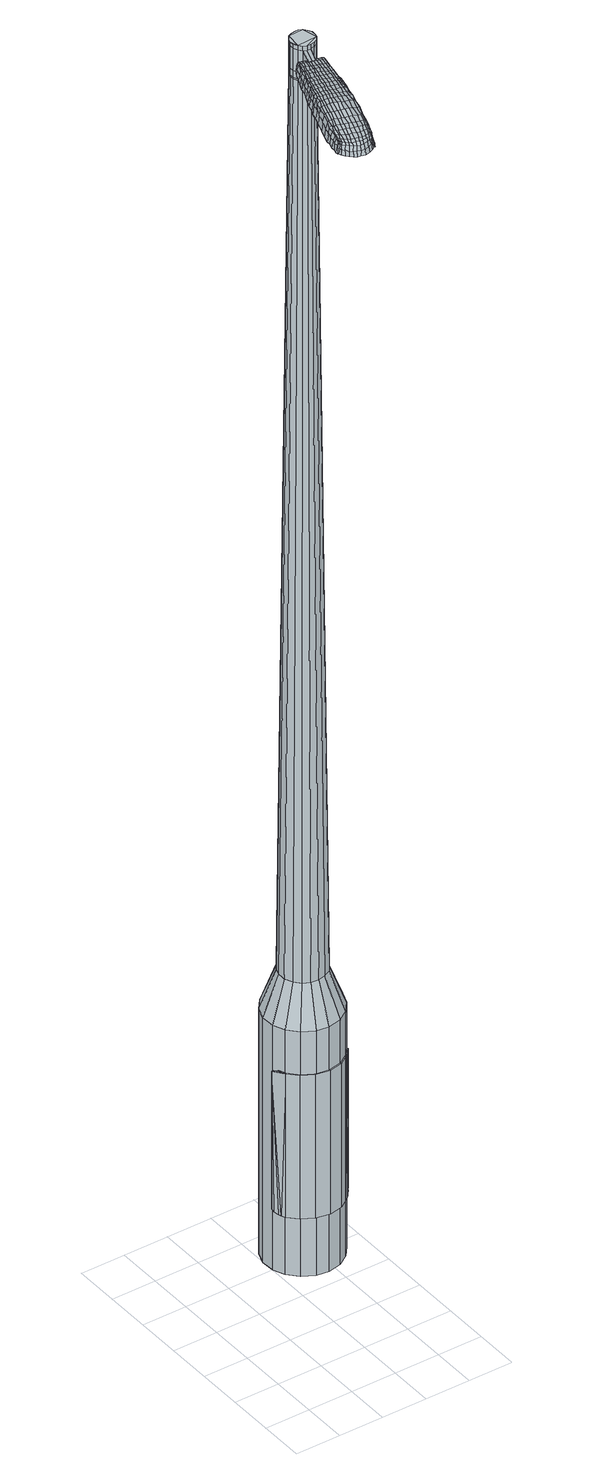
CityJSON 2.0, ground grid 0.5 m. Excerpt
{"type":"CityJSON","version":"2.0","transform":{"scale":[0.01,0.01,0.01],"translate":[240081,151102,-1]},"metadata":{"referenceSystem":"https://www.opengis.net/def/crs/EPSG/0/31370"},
"CityObjects":{
"object1":{"type":"GenericCityObject","attributes":{"cluster":839,"mean_distance_to_centroid":0.347,"new_centroid_x":240082.41,"new_centroid_y":151104.11,"mean_distance_to_camera":12.08,"H1":12.86,"H2":13.28,"Z_final":111.11,"cluster2":-1,"proj_x":240075.3,"proj_y":151101.79,"id_line":92974,"bearing_l":341.96,"distance":7.48,"orientation":"right","G_obj":251.96},"geometry":[{"type":"MultiSurface","lod":"2","boundaries":[[[0,1,2,3]],[[1,4,5,2]],[[4,6,7,5]],[[6,8,9,7]],[[8,10,11,9]],[[10,12,13,11]],[[12,14,15,13]],[[14,16,17,15]],[[16,18,19,17]],[[18,20,21,19]],[[20,22,23,21]],[[22,24,25,23]],[[24,26,27,25]],[[26,28,29,27]],[[28,30,31,29]],[[30,32,33,31]],[[32,34,35,33]],[[34,0,3,35]],[[36,37,38,39]],[[38,40,41,42]],[[41,43,42]],[[42,44,45,46]],[[45,47,46]],[[46,48,49,50]],[[49,51,50]],[[42,46,50,38]],[[50,52,39,38]],[[53,36,39]],[[2,5,7,35]],[[7,9,11,15]],[[11,13,15]],[[15,17,19,23]],[[19,21,23]],[[23,25,27,31]],[[27,29,31]],[[15,23,31,7]],[[31,33,35,7]],[[3,2,35]],[[1,0,54,55]],[[0,34,56,54]],[[34,32,57,56]],[[32,30,58,57]],[[30,28,59,58]],[[28,26,60,59]],[[26,24,61,60]],[[24,22,62,61]],[[22,20,63,62]],[[20,18,64,63]],[[18,16,65,64]],[[16,14,66,65]],[[14,12,67,66]],[[12,10,68,67]],[[10,8,69,68]],[[8,6,70,69]],[[6,4,71,70]],[[4,1,55,71]],[[55,54,72,73]],[[54,56,74,72]],[[56,57,75,74]],[[57,58,76,75]],[[58,59,77,76]],[[59,60,78,77]],[[60,61,79,78]],[[61,62,80,79]],[[62,63,81,80]],[[63,64,82,81]],[[64,65,83,82]],[[65,66,84,83]],[[66,67,85,84]],[[67,68,86,85]],[[68,69,87,86]],[[69,70,88,87]],[[70,71,89,88]],[[71,55,73,89]],[[90,91,92,93]],[[74,94,91,90]],[[75,95,94,74]],[[76,96,95,75]],[[97,98,96,76]],[[78,99,98,97]],[[79,100,99,78]],[[80,101,100,79]],[[102,103,101,80]],[[104,105,103,102]],[[83,106,105,104]],[[84,107,106,83]],[[85,108,107,84]],[[109,110,108,85]],[[87,111,110,109]],[[88,112,111,87]],[[89,113,112,88]],[[93,92,113,89]],[[114,115,116,117]],[[118,114,117,119]],[[120,118,119,121]],[[122,120,121,123]],[[124,122,123,125]],[[126,124,125,127]],[[128,126,127,129]],[[130,128,129,131]],[[132,130,131,133]],[[134,132,133,135]],[[136,134,135,137]],[[138,136,137,139]],[[140,138,139,141]],[[142,140,141,143]],[[144,142,143,145]],[[146,144,145,147]],[[73,72,90,93]],[[72,74,90]],[[77,97,76]],[[77,78,97]],[[81,102,80]],[[81,82,104,102]],[[82,83,104]],[[86,109,85]],[[86,87,109]],[[73,93,89]],[[148,149,92,91]],[[149,113,92]],[[150,110,111]],[[150,108,110]],[[151,105,106]],[[151,152,103,105]],[[152,101,103]],[[153,98,99]],[[153,96,98]],[[148,91,94]],[[39,52,146,154]],[[149,148,155,147]],[[53,39,154,115]],[[148,94,116,155]],[[36,53,115,114]],[[94,95,117,116]],[[37,36,114,118]],[[95,96,119,117]],[[38,37,118,120]],[[96,153,121,119]],[[40,38,120,122]],[[153,99,123,121]],[[41,40,122,124]],[[99,100,125,123]],[[43,41,124,126]],[[100,101,127,125]],[[42,43,126,128]],[[101,152,129,127]],[[44,42,128,130]],[[152,151,131,129]],[[45,44,130,132]],[[151,106,133,131]],[[47,45,132,134]],[[106,107,135,133]],[[46,47,134,136]],[[107,108,137,135]],[[48,46,136,138]],[[108,150,139,137]],[[49,48,138,140]],[[150,111,141,139]],[[51,49,140,142]],[[111,112,143,141]],[[50,51,142,144]],[[112,113,145,143]],[[52,50,144,146]],[[113,149,147,145]],[[146,147,156,157]],[[147,155,158,156]],[[155,116,159,158]],[[116,115,160,159]],[[115,154,161,160]],[[154,146,157,161]],[[162,163,164,165]],[[166,162,165,167]],[[162,166,168,169]],[[163,162,169,170]],[[171,172,173,174]],[[175,171,174,176]],[[171,175,177,178]],[[172,171,178,179]],[[180,181,182,183]],[[184,180,183,185]],[[180,184,186,187]],[[181,180,187,188]],[[189,190,191,192]],[[193,189,192,194]],[[189,193,195,196]],[[190,189,196,197]],[[198,199,200,201]],[[202,198,201,203]],[[198,202,204,205]],[[199,198,205,206]],[[207,208,209,210]],[[211,207,210,212]],[[207,211,213,214]],[[208,207,214,215]],[[216,217,218,219]],[[208,216,219,209]],[[216,208,215,220]],[[217,216,220,221]],[[222,223,224,225]],[[217,222,225,218]],[[222,217,221,226]],[[223,222,226,227]],[[228,166,167,229]],[[223,228,229,224]],[[228,223,227,230]],[[166,228,230,168]],[[231,232,233,234]],[[235,231,234,236]],[[231,235,237,238]],[[232,231,238,239]],[[240,241,242,243]],[[232,240,243,233]],[[240,232,239,244]],[[241,240,244,245]],[[246,247,248,249]],[[241,246,249,242]],[[246,241,245,250]],[[247,246,250,251]],[[252,253,254,255]],[[247,252,255,248]],[[252,247,251,256]],[[253,252,256,257]],[[258,163,170,259]],[[253,258,259,254]],[[258,253,257,260]],[[163,258,260,164]],[[261,262,263,264]],[[265,261,264,266]],[[261,265,267,268]],[[262,261,268,269]],[[270,271,272,273]],[[262,270,273,263]],[[270,262,269,274]],[[271,270,274,275]],[[276,277,278,279]],[[271,276,279,272]],[[276,271,275,280]],[[277,276,280,281]],[[282,175,176,283]],[[277,282,283,278]],[[282,277,281,284]],[[175,282,284,177]],[[285,286,287,288]],[[289,285,288,290]],[[285,289,291,292]],[[286,285,292,293]],[[294,295,296,297]],[[286,294,297,287]],[[294,286,293,298]],[[295,294,298,299]],[[300,301,302,303]],[[295,300,303,296]],[[300,295,299,304]],[[301,300,304,305]],[[306,307,308,309]],[[301,306,309,302]],[[306,301,305,310]],[[307,306,310,311]],[[312,172,179,313]],[[307,312,313,308]],[[312,307,311,314]],[[172,312,314,173]],[[315,201,200,316]],[[317,315,316,318]],[[315,317,319,320]],[[201,315,320,203]],[[321,317,318,322]],[[323,321,322,324]],[[321,323,325,326]],[[317,321,326,319]],[[327,323,324,328]],[[329,327,328,330]],[[327,329,331,332]],[[323,327,332,325]],[[333,329,330,334]],[[335,333,334,336]],[[333,335,337,338]],[[329,333,338,331]],[[339,335,336,340]],[[190,339,340,191]],[[339,190,197,341]],[[335,339,341,337]],[[342,343,188,187]],[[344,342,187,186]],[[342,344,345,346]],[[343,342,346,347]],[[348,349,347,346]],[[350,348,346,345]],[[348,350,351,352]],[[349,348,352,353]],[[354,355,353,352]],[[356,354,352,351]],[[354,356,357,358]],[[355,354,358,359]],[[360,361,359,358]],[[362,360,358,357]],[[360,362,195,193]],[[361,360,193,194]],[[363,364,365,366]],[[265,363,366,267]],[[363,265,266,367]],[[364,363,367,368]],[[369,184,185,370]],[[364,369,370,365]],[[369,364,368,371]],[[184,369,371,186]],[[372,373,374,375]],[[211,372,375,213]],[[372,211,212,376]],[[373,372,376,377]],[[378,379,380,381]],[[373,378,381,374]],[[378,373,377,382]],[[379,378,382,383]],[[384,181,188,385]],[[379,384,385,380]],[[384,379,383,386]],[[181,384,386,182]],[[387,388,389,390]],[[169,387,390,170]],[[387,169,168,391]],[[388,387,391,392]],[[393,394,395,396]],[[388,393,396,389]],[[393,388,392,397]],[[394,393,397,398]],[[399,192,191,400]],[[394,399,400,395]],[[399,394,398,401]],[[192,399,401,194]],[[402,403,404,405]],[[174,402,405,176]],[[402,174,173,406]],[[403,402,406,407]],[[408,196,195,409]],[[403,408,409,404]],[[408,403,407,410]],[[196,408,410,197]],[[411,412,413,414]],[[289,411,414,291]],[[411,289,290,415]],[[412,411,415,416]],[[417,202,203,418]],[[412,417,418,413]],[[417,412,416,419]],[[202,417,419,204]],[[420,421,422,423]],[[235,420,423,237]],[[420,235,236,424]],[[421,420,424,425]],[[426,427,428,429]],[[421,426,429,422]],[[426,421,425,430]],[[427,426,430,431]],[[432,199,206,433]],[[427,432,433,428]],[[432,427,431,434]],[[199,432,434,200]],[[435,436,425,424]],[[234,435,424,236]],[[435,234,233,437]],[[436,435,437,438]],[[439,440,431,430]],[[436,439,430,425]],[[439,436,438,441]],[[440,439,441,442]],[[443,316,200,434]],[[440,443,434,431]],[[443,440,442,444]],[[316,443,444,318]],[[445,446,447,448]],[[292,445,448,293]],[[445,292,291,414]],[[446,445,414,413]],[[449,320,319,450]],[[446,449,450,447]],[[449,446,413,418]],[[320,449,418,203]],[[451,452,438,437]],[[243,451,437,233]],[[451,243,242,453]],[[452,451,453,454]],[[455,456,442,441]],[[452,455,441,438]],[[455,452,454,457]],[[456,455,457,458]],[[459,322,318,444]],[[456,459,444,442]],[[459,456,458,460]],[[322,459,460,324]],[[461,462,463,464]],[[298,461,464,299]],[[461,298,293,448]],[[462,461,448,447]],[[465,326,325,466]],[[462,465,466,463]],[[465,462,447,450]],[[326,465,450,319]],[[467,468,454,453]],[[249,467,453,242]],[[467,249,248,469]],[[468,467,469,470]],[[471,472,458,457]],[[468,471,457,454]],[[471,468,470,473]],[[472,471,473,474]],[[475,328,324,460]],[[472,475,460,458]],[[475,472,474,476]],[[328,475,476,330]],[[477,478,479,480]],[[304,477,480,305]],[[477,304,299,464]],[[478,477,464,463]],[[481,332,331,482]],[[478,481,482,479]],[[481,478,463,466]],[[332,481,466,325]],[[483,484,470,469]],[[255,483,469,248]],[[483,255,254,485]],[[484,483,485,486]],[[487,488,474,473]],[[484,487,473,470]],[[487,484,486,489]],[[488,487,489,490]],[[491,334,330,476]],[[488,491,476,474]],[[491,488,490,492]],[[334,491,492,336]],[[493,494,495,496]],[[310,493,496,311]],[[493,310,305,480]],[[494,493,480,479]],[[497,338,337,498]],[[494,497,498,495]],[[497,494,479,482]],[[338,497,482,331]],[[499,500,486,485]],[[259,499,485,254]],[[499,259,170,390]],[[500,499,390,389]],[[501,502,490,489]],[[500,501,489,486]],[[501,500,389,396]],[[502,501,396,395]],[[503,340,336,492]],[[502,503,492,490]],[[503,502,395,400]],[[340,503,400,191]],[[504,505,407,406]],[[314,504,406,173]],[[504,314,311,496]],[[505,504,496,495]],[[506,341,197,410]],[[505,506,410,407]],[[506,505,495,498]],[[341,506,498,337]],[[507,508,368,367]],[[264,507,367,266]],[[507,264,263,509]],[[508,507,509,510]],[[511,344,186,371]],[[508,511,371,368]],[[511,508,510,512]],[[344,511,512,345]],[[513,514,515,516]],[[214,513,516,215]],[[513,214,213,375]],[[514,513,375,374]],[[517,518,519,520]],[[514,517,520,515]],[[517,514,374,381]],[[518,517,381,380]],[[521,343,347,522]],[[518,521,522,519]],[[521,518,380,385]],[[343,521,385,188]],[[523,524,510,509]],[[273,523,509,263]],[[523,273,272,525]],[[524,523,525,526]],[[527,350,345,512]],[[524,527,512,510]],[[527,524,526,528]],[[350,527,528,351]],[[529,530,531,532]],[[220,529,532,221]],[[529,220,215,516]],[[530,529,516,515]],[[533,534,535,536]],[[530,533,536,531]],[[533,530,515,520]],[[534,533,520,519]],[[537,349,353,538]],[[534,537,538,535]],[[537,534,519,522]],[[349,537,522,347]],[[539,540,526,525]],[[279,539,525,272]],[[539,279,278,541]],[[540,539,541,542]],[[543,356,351,528]],[[540,543,528,526]],[[543,540,542,544]],[[356,543,544,357]],[[545,546,547,548]],[[226,545,548,227]],[[545,226,221,532]],[[546,545,532,531]],[[549,550,551,552]],[[546,549,552,547]],[[549,546,531,536]],[[550,549,536,535]],[[553,355,359,554]],[[550,553,554,551]],[[553,550,535,538]],[[355,553,538,353]],[[555,556,542,541]],[[283,555,541,278]],[[555,283,176,405]],[[556,555,405,404]],[[557,362,357,544]],[[556,557,544,542]],[[557,556,404,409]],[[362,557,409,195]],[[558,559,392,391]],[[230,558,391,168]],[[558,230,227,548]],[[559,558,548,547]],[[560,561,398,397]],[[559,560,397,392]],[[560,559,547,552]],[[561,560,552,551]],[[562,361,194,401]],[[561,562,401,398]],[[562,561,551,554]],[[361,562,554,359]],[[563,564,565,566]],[[566,565,567,568]],[[569,567,565,570]],[[570,565,564,571]],[[572,573,574,575]],[[575,574,576,577]],[[578,576,574,579]],[[579,574,573,580]],[[581,582,583,584]],[[584,583,585,586]],[[587,585,583,588]],[[588,583,582,589]],[[590,591,592,593]],[[593,592,594,595]],[[596,594,592,597]],[[597,592,591,598]],[[599,600,601,602]],[[602,601,603,604]],[[605,603,601,606]],[[606,601,600,607]],[[608,609,610,611]],[[611,610,612,613]],[[614,612,610,615]],[[615,610,609,616]],[[617,618,619,620]],[[620,619,609,608]],[[616,609,619,621]],[[621,619,618,622]],[[623,624,625,626]],[[626,625,618,617]],[[622,618,625,627]],[[627,625,624,628]],[[568,567,629,630]],[[630,629,624,623]],[[628,624,629,631]],[[631,629,567,569]],[[632,633,634,635]],[[635,634,636,637]],[[638,636,634,639]],[[639,634,633,640]],[[641,642,643,644]],[[644,643,633,632]],[[640,633,643,645]],[[645,643,642,646]],[[647,648,649,650]],[[650,649,642,641]],[[646,642,649,651]],[[651,649,648,652]],[[653,654,655,656]],[[656,655,648,647]],[[652,648,655,657]],[[657,655,654,658]],[[571,564,659,660]],[[660,659,654,653]],[[658,654,659,661]],[[661,659,564,563]],[[662,663,664,665]],[[665,664,666,667]],[[668,666,664,669]],[[669,664,663,670]],[[671,672,673,674]],[[674,673,663,662]],[[670,663,673,675]],[[675,673,672,676]],[[677,678,679,680]],[[680,679,672,671]],[[676,672,679,681]],[[681,679,678,682]],[[577,576,683,684]],[[684,683,678,677]],[[682,678,683,685]],[[685,683,576,578]],[[686,687,688,689]],[[689,688,690,691]],[[692,690,688,693]],[[693,688,687,694]],[[695,696,697,698]],[[698,697,687,686]],[[694,687,697,699]],[[699,697,696,700]],[[701,702,703,704]],[[704,703,696,695]],[[700,696,703,705]],[[705,703,702,706]],[[707,708,709,710]],[[710,709,702,701]],[[706,702,709,711]],[[711,709,708,712]],[[580,573,713,714]],[[714,713,708,707]],[[712,708,713,715]],[[715,713,573,572]],[[599,602,716,717]],[[717,716,718,719]],[[720,718,716,721]],[[721,716,602,604]],[[719,718,722,723]],[[723,722,724,725]],[[726,724,722,727]],[[727,722,718,720]],[[725,724,728,729]],[[729,728,730,731]],[[732,730,728,733]],[[733,728,724,726]],[[731,730,734,735]],[[735,734,736,737]],[[738,736,734,739]],[[739,734,730,732]],[[737,736,740,741]],[[741,740,591,590]],[[598,591,740,742]],[[742,740,736,738]],[[589,743,744,588]],[[588,744,745,587]],[[746,745,744,747]],[[747,744,743,748]],[[748,749,750,747]],[[747,750,751,746]],[[752,751,750,753]],[[753,750,749,754]],[[754,755,756,753]],[[753,756,757,752]],[[758,757,756,759]],[[759,756,755,760]],[[760,761,762,759]],[[759,762,763,758]],[[596,763,762,594]],[[594,762,761,595]],[[764,765,766,767]],[[767,766,666,668]],[[667,666,766,768]],[[768,766,765,769]],[[586,585,770,771]],[[771,770,765,764]],[[769,765,770,772]],[[772,770,585,587]],[[773,774,775,776]],[[776,775,612,614]],[[613,612,775,777]],[[777,775,774,778]],[[779,780,781,782]],[[782,781,774,773]],[[778,774,781,783]],[[783,781,780,784]],[[589,582,785,786]],[[786,785,780,779]],[[784,780,785,787]],[[787,785,582,581]],[[788,789,790,791]],[[791,790,570,571]],[[569,570,790,792]],[[792,790,789,793]],[[794,795,796,797]],[[797,796,789,788]],[[793,789,796,798]],[[798,796,795,799]],[[590,593,800,801]],[[801,800,795,794]],[[799,795,800,802]],[[802,800,593,595]],[[803,804,805,806]],[[806,805,575,577]],[[572,575,805,807]],[[807,805,804,808]],[[596,597,809,810]],[[810,809,804,803]],[[808,804,809,811]],[[811,809,597,598]],[[812,813,690,814]],[[814,690,692]],[[691,690,813,815]],[[604,603,816,817]],[[817,816,813,812]],[[815,813,816,818]],[[818,816,603,605]],[[819,820,821]],[[821,820,636,638]],[[637,636,820,822]],[[822,820,823]],[[824,825,826,827]],[[827,826,820,819]],[[823,820,826,828]],[[828,826,825,829]],[[607,600,830,831]],[[831,830,825,824]],[[829,825,830,832]],[[832,830,600,599]],[[823,833,822]],[[822,833,635,637]],[[632,635,833,834]],[[834,833,835]],[[829,836,837,828]],[[828,837,833,823]],[[835,833,837,838]],[[838,837,836,839]],[[599,717,840,832]],[[832,840,836,829]],[[839,836,840,841]],[[841,840,717,719]],[[842,843,844,845]],[[845,844,693,694]],[[692,693,844,814]],[[814,844,843,812]],[[720,721,846,847]],[[847,846,843,842]],[[812,843,846,817]],[[817,846,721,604]],[[835,848,834]],[[834,848,644,632]],[[641,644,848,849]],[[849,848,850]],[[839,851,852,838]],[[838,852,848,835]],[[850,848,852,853]],[[853,852,851,854]],[[719,723,855,841]],[[841,855,851,839]],[[854,851,855,856]],[[856,855,723,725]],[[857,858,859,860]],[[860,859,699,700]],[[694,699,859,845]],[[845,859,858,842]],[[726,727,861,862]],[[862,861,858,857]],[[842,858,861,847]],[[847,861,727,720]],[[850,863,864,849]],[[849,864,650,641]],[[647,650,864,865]],[[865,864,863,866]],[[854,867,868,853]],[[853,868,863,850]],[[866,863,868,869]],[[869,868,867,870]],[[725,729,871,856]],[[856,871,867,854]],[[870,867,871,872]],[[872,871,729,731]],[[873,874,875,876]],[[876,875,705,706]],[[700,705,875,860]],[[860,875,874,857]],[[732,733,877,878]],[[878,877,874,873]],[[857,874,877,862]],[[862,877,733,726]],[[866,879,880,865]],[[865,880,656,647]],[[653,656,880,881]],[[881,880,879,882]],[[870,883,884,869]],[[869,884,879,866]],[[882,879,884,885]],[[885,884,883,886]],[[731,735,887,872]],[[872,887,883,870]],[[886,883,887,888]],[[888,887,735,737]],[[889,890,891,892]],[[892,891,711,712]],[[706,711,891,876]],[[876,891,890,873]],[[738,739,893,894]],[[894,893,890,889]],[[873,890,893,878]],[[878,893,739,732]],[[882,895,896,881]],[[881,896,660,653]],[[571,660,896,791]],[[791,896,895,788]],[[886,897,898,885]],[[885,898,895,882]],[[788,895,898,797]],[[797,898,897,794]],[[737,741,899,888]],[[888,899,897,886]],[[794,897,899,801]],[[801,899,741,590]],[[808,900,901,807]],[[807,901,715,572]],[[712,715,901,892]],[[892,901,900,889]],[[598,742,902,811]],[[811,902,900,808]],[[889,900,902,894]],[[894,902,742,738]],[[769,903,904,768]],[[768,904,665,667]],[[662,665,904,905]],[[905,904,903,906]],[[587,745,907,772]],[[772,907,903,769]],[[906,903,907,908]],[[908,907,745,746]],[[909,910,911,912]],[[912,911,615,616]],[[614,615,911,776]],[[776,911,910,773]],[[913,914,915,916]],[[916,915,910,909]],[[773,910,915,782]],[[782,915,914,779]],[[748,743,917,918]],[[918,917,914,913]],[[779,914,917,786]],[[786,917,743,589]],[[906,919,920,905]],[[905,920,674,662]],[[671,674,920,921]],[[921,920,919,922]],[[746,751,923,908]],[[908,923,919,906]],[[922,919,923,924]],[[924,923,751,752]],[[925,926,927,928]],[[928,927,621,622]],[[616,621,927,912]],[[912,927,926,909]],[[929,930,931,932]],[[932,931,926,925]],[[909,926,931,916]],[[916,931,930,913]],[[754,749,933,934]],[[934,933,930,929]],[[913,930,933,918]],[[918,933,749,748]],[[922,935,936,921]],[[921,936,680,671]],[[677,680,936,937]],[[937,936,935,938]],[[752,757,939,924]],[[924,939,935,922]],[[938,935,939,940]],[[940,939,757,758]],[[941,942,943,944]],[[944,943,627,628]],[[622,627,943,928]],[[928,943,942,925]],[[945,946,947,948]],[[948,947,942,941]],[[925,942,947,932]],[[932,947,946,929]],[[760,755,949,950]],[[950,949,946,945]],[[929,946,949,934]],[[934,949,755,754]],[[938,951,952,937]],[[937,952,684,677]],[[577,684,952,806]],[[806,952,951,803]],[[758,763,953,940]],[[940,953,951,938]],[[803,951,953,810]],[[810,953,763,596]],[[793,954,955,792]],[[792,955,631,569]],[[628,631,955,944]],[[944,955,954,941]],[[799,956,957,798]],[[798,957,954,793]],[[941,954,957,948]],[[948,957,956,945]],[[595,761,958,802]],[[802,958,956,799]],[[945,956,958,950]],[[950,958,761,760]],[[563,566,165,164]],[[566,568,167,165]],[[578,579,178,177]],[[579,580,179,178]],[[581,584,183,182]],[[584,586,185,183]],[[605,606,205,204]],[[606,607,206,205]],[[608,611,210,209]],[[611,613,212,210]],[[617,620,219,218]],[[620,608,209,219]],[[623,626,225,224]],[[626,617,218,225]],[[568,630,229,167]],[[630,623,224,229]],[[638,639,238,237]],[[639,640,239,238]],[[640,645,244,239]],[[645,646,245,244]],[[646,651,250,245]],[[651,652,251,250]],[[652,657,256,251]],[[657,658,257,256]],[[658,661,260,257]],[[661,563,164,260]],[[668,669,268,267]],[[669,670,269,268]],[[670,675,274,269]],[[675,676,275,274]],[[676,681,280,275]],[[681,682,281,280]],[[682,685,284,281]],[[685,578,177,284]],[[686,689,288,287]],[[689,691,290,288]],[[695,698,297,296]],[[698,686,287,297]],[[701,704,303,302]],[[704,695,296,303]],[[707,710,309,308]],[[710,701,302,309]],[[580,714,313,179]],[[714,707,308,313]],[[764,767,366,365]],[[767,668,267,366]],[[586,771,370,185]],[[771,764,365,370]],[[613,777,376,212]],[[777,778,377,376]],[[778,783,382,377]],[[783,784,383,382]],[[784,787,386,383]],[[787,581,182,386]],[[691,415,290]],[[691,815,416,415]],[[815,818,419,416]],[[818,605,204,419]],[[819,821,423,422]],[[821,638,237,423]],[[824,827,429,428]],[[827,819,422,429]],[[607,831,433,206]],[[831,824,428,433]],[[959,960,961,962]],[[963,964,962,961]],[[965,966,967,968]],[[969,970,971,972]],[[960,973,974,961]],[[975,963,961,974]],[[976,965,968,977]],[[978,979,970,969]],[[973,980,981,974]],[[981,982,975,974]],[[983,976,977,984]],[[985,979,978,986]],[[980,987,988,981]],[[988,989,982,981]],[[990,983,984,991]],[[992,985,986,993]],[[994,995,996,997]],[[998,999,995,994]],[[998,1000,1001,999]],[[1000,1002,1003,1001]],[[1004,1005,1006,1007]],[[1008,1009,1005,1004]],[[1010,1011,1009,1008]],[[1012,1013,1011,1010]],[[1007,996,995,1004]],[[1004,995,999,1008]],[[999,1001,1010,1008]],[[1001,1003,1012,1010]],[[968,967,964,963]],[[977,968,963,975]],[[982,984,977,975]],[[989,991,984,982]],[[969,972,966,965]],[[978,969,965,976]],[[986,978,976,983]],[[993,986,983,990]],[[970,994,997,971]],[[979,998,994,970]],[[1000,998,979,985]],[[1002,1000,985,992]],[[1014,1015,1016,1017]],[[1016,1018,1019,1020]],[[1016,1020,1021,1022]],[[1016,1022,1017]],[[1023,1014,1017,1024]],[[1025,1024,1017,1026]],[[1027,1026,1017]],[[1028,1016,1015,1029]],[[1030,1028,1029,1031]],[[1032,1030,1031,1033]],[[1034,1032,1033,1035]],[[1036,1034,1035,1037]],[[1037,1038,1039,1040]],[[1037,1040,1041,1042]],[[1037,1042,1043,1044]],[[1043,1045,1046,1047]],[[1043,1047,1048,1049]],[[1043,1049,1044]],[[1037,1044,1036]],[[1050,1051,1015,1014]],[[1052,1053,1018,1016]],[[1054,1055,1027,1017]],[[1051,1056,1029,1015]],[[1057,1052,1016,1028]],[[1056,1058,1031,1029]],[[1059,1057,1028,1030]],[[1058,1060,1033,1031]],[[1061,1059,1030,1032]],[[1060,1062,1035,1033]],[[1063,1061,1032,1034]],[[1062,1064,1037,1035]],[[1065,1063,1034,1036]],[[1064,1066,1038,1037]],[[1067,1068,1045,1043]],[[1069,1065,1036,1044]],[[1039,1038,1066,1070]],[[1040,1039,1070,1071]],[[1041,1040,1071,1072]],[[1042,1041,1072,1073]],[[1043,1042,1073,1067]],[[1074,1050,1014,1023]],[[1075,1074,1023,1024]],[[1076,1075,1024,1025]],[[1077,1076,1025,1026]],[[1055,1077,1026,1027]],[[1019,1018,1053,1078]],[[1046,1045,1068,1079]],[[1020,1019,1078,1080]],[[1021,1020,1080,1081]],[[1022,1021,1081,1082]],[[1017,1022,1082,1054]],[[1047,1046,1079,1083]],[[1048,1047,1083,1084]],[[1049,1048,1084,1085]],[[1044,1049,1085,1069]]]}]}
},
"vertices":[
[129,169,384],[116,176,384],[116,176,96],[129,169,96],[106,187,384],[106,187,96],[101,200,384],[101,200,96],[100,215,384],[100,215,96],[105,229,384],[105,229,96],[114,240,384],[114,240,96],[126,248,384],[126,248,96],[141,251,384],[141,251,96],[155,249,384],[155,249,96],[168,242,384],[168,242,96],[178,231,384],[178,231,96],[183,218,384],[183,218,96],[184,203,384],[184,203,96],[179,189,384],[179,189,96],[170,178,384],[170,178,96],[158,170,384],[158,170,96],[143,167,384],[143,167,96],[147,197,1524],[151,199,1524],[154,203,1524],[138,196,1524],[155,207,1524],[155,212,1524],[150,220,1524],[153,216,1524],[146,222,1524],[142,222,1524],[133,219,1524],[137,221,1524],[130,215,1524],[129,211,1524],[131,202,1524],[129,206,1524],[134,198,1524],[142,196,1524],[134,185,429],[127,189,429],[143,184,429],[151,186,429],[159,190,429],[164,197,429],[167,205,429],[167,214,429],[163,222,429],[158,229,429],[150,233,429],[141,234,429],[133,232,429],[125,228,429],[120,221,429],[117,213,429],[117,204,429],[121,196,429],[138,196,1483],[134,198,1483],[142,196,1483],[147,197,1483],[151,199,1483],[154,203,1483],[155,207,1483],[155,212,1483],[153,216,1483],[150,220,1483],[146,222,1483],[142,222,1483],[137,221,1483],[133,219,1483],[130,215,1483],[129,211,1483],[129,206,1483],[131,202,1483],[138,197,1483],[138,197,1485],[134,199,1485],[134,199,1483],[142,196,1485],[147,197,1485],[151,199,1485],[153,203,1483],[153,203,1485],[155,207,1485],[155,212,1485],[153,216,1485],[150,219,1483],[150,219,1485],[146,221,1483],[146,221,1485],[142,222,1485],[137,221,1485],[133,219,1485],[131,215,1483],[131,215,1485],[129,211,1485],[129,206,1485],[131,202,1485],[147,197,1519],[142,196,1519],[142,196,1493],[147,197,1493],[151,199,1519],[151,199,1493],[154,203,1519],[154,203,1493],[155,207,1519],[155,207,1493],[155,212,1519],[155,212,1493],[153,216,1519],[153,216,1493],[150,220,1519],[150,220,1493],[146,222,1519],[146,222,1493],[142,222,1519],[142,222,1493],[137,221,1519],[137,221,1493],[133,219,1519],[133,219,1493],[130,215,1519],[130,215,1493],[129,211,1519],[129,211,1493],[129,206,1519],[129,206,1493],[131,202,1519],[131,202,1493],[134,198,1519],[134,198,1493],[138,196,1485],[134,198,1485],[130,215,1485],[146,222,1485],[150,220,1485],[154,203,1485],[138,196,1519],[138,196,1493],[129,179,1513],[129,179,1518],[132,178,1513],[135,177,1513],[135,177,1518],[132,178,1518],[91,114,1519],[93,121,1518],[91,120,1509],[89,113,1510],[88,106,1519],[86,105,1510],[89,106,1526],[92,115,1525],[95,121,1525],[127,102,1519],[129,109,1518],[128,110,1525],[126,103,1525],[125,94,1519],[123,95,1526],[126,92,1510],[128,100,1510],[130,107,1509],[88,38,1519],[84,39,1519],[84,38,1513],[87,37,1513],[92,37,1519],[92,36,1513],[92,39,1524],[88,39,1524],[85,40,1524],[111,108,1530],[113,115,1529],[110,116,1529],[107,109,1530],[108,99,1531],[105,100,1531],[111,98,1530],[114,107,1530],[116,114,1529],[135,185,1512],[133,186,1512],[133,185,1517],[135,184,1517],[138,184,1512],[138,183,1517],[138,183,1506],[135,184,1506],[132,185,1506],[74,57,1519],[74,61,1519],[73,60,1512],[72,57,1512],[73,55,1518],[72,54,1512],[74,55,1522],[75,57,1523],[75,60,1524],[75,65,1519],[76,71,1519],[75,70,1512],[73,65,1512],[77,65,1524],[78,71,1525],[78,77,1519],[80,84,1519],[78,83,1511],[76,76,1511],[79,77,1526],[82,84,1526],[84,95,1519],[82,94,1510],[86,95,1526],[117,183,1513],[115,176,1513],[116,176,1518],[119,183,1517],[120,188,1512],[120,187,1516],[119,187,1506],[116,182,1507],[113,175,1507],[112,169,1514],[109,162,1515],[111,162,1520],[113,169,1519],[110,168,1507],[107,161,1507],[106,155,1515],[104,148,1516],[105,148,1522],[108,155,1521],[105,154,1508],[102,147,1508],[101,141,1517],[98,134,1517],[100,135,1524],[103,141,1523],[99,140,1508],[96,134,1509],[96,127,1518],[97,128,1524],[94,127,1509],[107,45,1519],[109,49,1519],[108,49,1524],[106,46,1523],[106,43,1518],[105,44,1522],[107,42,1512],[108,44,1512],[110,47,1512],[111,53,1519],[113,58,1519],[112,59,1525],[110,54,1524],[112,52,1512],[114,57,1512],[115,64,1519],[118,71,1519],[116,73,1526],[114,65,1526],[116,62,1511],[119,70,1511],[121,82,1519],[120,84,1526],[122,81,1510],[146,173,1513],[144,166,1513],[145,165,1507],[147,172,1507],[147,179,1512],[148,178,1506],[146,178,1516],[145,174,1517],[143,167,1518],[142,159,1514],[140,151,1515],[141,150,1507],[143,157,1507],[141,160,1519],[139,153,1520],[139,144,1515],[137,137,1516],[138,135,1508],[139,143,1508],[137,145,1521],[136,138,1522],[135,130,1517],[133,123,1517],[134,121,1509],[136,128,1508],[134,131,1523],[132,124,1524],[131,116,1518],[132,114,1509],[130,117,1524],[133,179,1519],[131,179,1519],[131,171,1520],[128,172,1520],[134,171,1520],[136,178,1519],[129,164,1522],[126,165,1522],[126,157,1523],[124,158,1523],[129,156,1523],[132,163,1521],[124,150,1524],[121,151,1524],[122,143,1525],[119,144,1525],[125,142,1525],[127,149,1524],[120,136,1526],[117,137,1526],[117,129,1527],[114,130,1527],[121,128,1527],[123,135,1526],[115,122,1528],[112,123,1528],[118,121,1528],[89,42,1527],[86,43,1527],[93,42,1526],[95,46,1527],[91,46,1528],[87,47,1528],[93,52,1529],[89,54,1529],[97,52,1528],[99,58,1530],[95,59,1530],[91,60,1530],[97,66,1531],[94,67,1531],[101,65,1530],[104,74,1531],[100,75,1531],[96,76,1531],[104,87,1531],[100,88,1531],[108,86,1531],[104,42,1518],[102,40,1519],[102,39,1513],[105,41,1513],[104,43,1523],[101,42,1523],[97,38,1519],[97,37,1513],[97,40,1524],[74,53,1518],[74,50,1518],[75,51,1523],[75,54,1523],[72,52,1513],[73,49,1513],[76,47,1519],[78,43,1519],[79,45,1524],[77,48,1523],[75,46,1513],[78,43,1513],[81,41,1519],[82,42,1524],[81,40,1513],[94,114,1528],[96,113,1528],[98,120,1528],[96,121,1527],[91,106,1528],[93,105,1529],[98,112,1529],[101,111,1530],[104,118,1529],[101,119,1528],[95,104,1529],[98,103,1530],[104,110,1530],[107,117,1529],[101,102,1531],[125,104,1528],[122,105,1529],[120,96,1529],[122,96,1528],[126,111,1527],[124,112,1528],[118,106,1529],[116,97,1530],[120,113,1528],[147,181,1512],[145,182,1512],[144,181,1517],[146,180,1517],[147,180,1506],[145,181,1506],[142,183,1512],[141,182,1517],[142,182,1506],[121,189,1512],[123,189,1512],[122,188,1506],[120,189,1506],[122,188,1517],[123,188,1517],[125,188,1512],[128,187,1512],[127,187,1506],[124,188,1506],[125,187,1517],[128,186,1517],[130,187,1512],[130,186,1506],[130,185,1517],[120,183,1519],[121,182,1519],[117,176,1520],[119,175,1520],[124,182,1519],[126,181,1519],[121,175,1520],[124,174,1520],[128,180,1519],[126,173,1520],[144,175,1519],[142,176,1519],[140,168,1520],[142,168,1520],[139,177,1519],[137,169,1520],[115,169,1521],[116,168,1521],[112,162,1522],[114,162,1522],[118,168,1521],[121,167,1521],[116,161,1522],[119,160,1523],[124,166,1522],[121,159,1523],[140,161,1521],[138,161,1521],[136,154,1522],[138,153,1522],[135,162,1521],[133,155,1522],[109,155,1523],[111,155,1523],[107,148,1524],[108,148,1524],[113,154,1523],[116,153,1524],[111,147,1525],[114,146,1525],[119,152,1524],[116,145,1525],[136,146,1523],[134,147,1523],[132,140,1524],[134,139,1524],[131,148,1524],[129,141,1525],[104,141,1525],[106,141,1525],[101,134,1526],[103,134,1526],[108,140,1526],[111,139,1526],[106,133,1527],[109,132,1527],[114,138,1526],[112,131,1527],[132,132,1525],[130,133,1525],[128,126,1526],[130,125,1526],[127,134,1526],[125,127,1527],[99,128,1527],[101,127,1527],[103,126,1527],[106,125,1528],[109,124,1528],[128,118,1527],[126,119,1527],[123,120,1528],[105,45,1525],[102,44,1525],[106,49,1526],[104,48,1526],[98,43,1526],[99,46,1527],[75,56,1525],[76,53,1525],[77,57,1526],[76,59,1525],[78,50,1525],[80,47,1526],[81,51,1527],[79,54,1526],[82,45,1526],[84,49,1527],[108,54,1526],[106,53,1527],[110,59,1527],[108,59,1528],[101,52,1528],[104,58,1529],[77,64,1526],[79,62,1527],[80,68,1528],[79,70,1527],[80,60,1527],[83,57,1528],[85,64,1529],[82,66,1528],[86,55,1528],[88,62,1530],[112,65,1528],[110,65,1529],[115,73,1528],[113,73,1529],[106,65,1529],[109,73,1530],[81,76,1528],[82,74,1528],[85,82,1529],[83,84,1528],[84,73,1529],[87,71,1530],[90,79,1530],[87,81,1530],[90,69,1530],[93,77,1531],[119,84,1529],[116,84,1529],[112,85,1530],[87,95,1528],[89,94,1529],[91,92,1530],[94,91,1530],[97,89,1531],[93,119,1509],[95,120,1518],[92,113,1518],[91,113,1509],[89,105,1519],[88,105,1510],[91,106,1525],[94,114,1525],[97,120,1525],[126,111,1525],[127,109,1518],[125,102,1518],[124,104,1525],[123,94,1519],[122,95,1525],[124,92,1510],[126,101,1509],[128,108,1509],[85,40,1513],[85,41,1519],[88,40,1519],[88,39,1513],[92,40,1519],[92,39,1513],[92,41,1524],[89,41,1524],[86,42,1524],[110,116,1528],[113,115,1528],[110,108,1529],[107,109,1529],[108,99,1529],[105,100,1529],[111,98,1529],[114,107,1529],[116,114,1528],[132,183,1516],[132,184,1512],[135,183,1512],[134,182,1516],[138,182,1512],[137,181,1516],[138,181,1506],[134,182,1506],[132,183,1506],[74,60,1512],[76,60,1519],[75,57,1518],[74,57,1512],[75,55,1518],[74,55,1512],[76,55,1522],[77,57,1523],[77,60,1523],[77,70,1512],[78,70,1519],[77,65,1519],[75,64,1512],[78,65,1524],[80,71,1525],[80,83,1511],[82,83,1519],[80,76,1519],[78,75,1511],[81,76,1525],[84,84,1526],[86,94,1519],[84,93,1510],[87,95,1526],[118,175,1518],[116,175,1513],[119,182,1513],[120,182,1517],[121,187,1512],[122,186,1515],[120,186,1506],[118,181,1506],[115,174,1507],[112,161,1520],[111,161,1514],[114,168,1514],[115,168,1519],[112,167,1507],[109,160,1507],[107,148,1522],[105,147,1516],[108,154,1515],[110,154,1521],[106,153,1508],[104,147,1508],[102,134,1523],[100,133,1517],[103,140,1516],[104,141,1522],[101,140,1508],[98,133,1508],[97,127,1517],[99,127,1524],[96,126,1509],[106,50,1523],[107,49,1519],[106,47,1518],[105,47,1523],[104,45,1518],[104,46,1522],[105,44,1512],[106,45,1512],[108,48,1512],[110,60,1525],[111,59,1519],[109,54,1519],[108,55,1524],[110,52,1512],[112,58,1512],[115,73,1526],[116,72,1519],[113,65,1519],[112,66,1525],[114,63,1511],[117,70,1511],[119,83,1519],[118,84,1526],[120,81,1510],[143,165,1507],[142,166,1513],[144,174,1513],[145,172,1506],[145,179,1512],[146,178,1506],[144,178,1515],[143,174,1517],[141,167,1518],[139,150,1507],[138,152,1514],[140,159,1514],[141,158,1507],[139,160,1519],[138,153,1520],[136,136,1508],[135,137,1516],[137,145,1515],[138,143,1508],[136,146,1521],[134,139,1522],[132,122,1508],[131,123,1517],[133,130,1516],[134,129,1508],[132,132,1522],[130,124,1523],[129,116,1517],[130,114,1509],[128,117,1524],[133,178,1518],[131,178,1518],[131,171,1519],[128,172,1519],[134,170,1519],[136,177,1518],[128,164,1520],[126,165,1520],[126,157,1521],[124,158,1521],[129,156,1521],[131,163,1520],[124,150,1523],[121,151,1523],[122,143,1524],[119,144,1524],[125,142,1524],[127,149,1523],[119,136,1525],[117,136,1525],[117,129,1526],[114,130,1526],[120,128,1526],[122,135,1525],[115,122,1527],[112,123,1527],[118,121,1527],[86,44,1526],[89,43,1526],[93,43,1525],[94,47,1526],[91,47,1526],[87,48,1526],[89,54,1528],[93,53,1528],[96,52,1527],[99,59,1528],[95,60,1529],[92,61,1529],[94,68,1530],[97,67,1530],[101,66,1529],[103,74,1530],[100,75,1530],[97,76,1530],[101,88,1530],[104,87,1530],[107,86,1530],[101,41,1513],[101,42,1518],[103,43,1518],[104,42,1512],[103,45,1523],[101,44,1523],[97,41,1519],[97,40,1513],[97,42,1523],[77,52,1523],[76,51,1518],[76,53,1518],[77,54,1523],[74,53,1512],[75,50,1512],[80,46,1523],[80,45,1519],[78,48,1519],[79,49,1523],[77,47,1513],[79,44,1513],[82,43,1519],[83,44,1524],[82,42,1513],[99,120,1527],[96,113,1527],[95,114,1527],[98,120,1526],[92,105,1527],[93,105,1528],[104,118,1528],[101,111,1528],[99,112,1528],[101,119,1527],[96,104,1528],[99,102,1529],[104,110,1529],[107,117,1528],[102,101,1529],[119,96,1528],[122,105,1527],[123,104,1527],[121,96,1527],[125,111,1526],[124,111,1527],[118,106,1528],[115,97,1528],[120,112,1527],[143,179,1516],[144,180,1512],[144,179,1516],[145,178,1506],[141,181,1512],[140,180,1516],[141,180,1506],[121,186,1506],[122,187,1512],[121,187,1506],[122,186,1516],[123,186,1516],[126,185,1506],[127,185,1512],[125,186,1512],[124,185,1506],[125,185,1516],[127,184,1516],[130,184,1512],[129,184,1506],[130,183,1516],[121,182,1518],[118,175,1519],[119,175,1519],[126,180,1518],[123,181,1518],[121,174,1519],[123,173,1519],[128,179,1518],[126,173,1519],[140,168,1519],[142,175,1518],[143,174,1518],[141,168,1519],[139,176,1518],[137,169,1519],[116,168,1520],[113,161,1521],[114,161,1521],[121,166,1520],[118,167,1520],[116,160,1521],[119,159,1521],[123,166,1520],[121,158,1521],[136,154,1521],[138,161,1520],[139,160,1520],[137,153,1521],[135,162,1520],[133,155,1521],[111,154,1522],[110,154,1522],[108,147,1523],[109,147,1523],[116,152,1522],[113,153,1522],[111,146,1523],[114,145,1524],[119,151,1523],[116,144,1524],[132,139,1523],[134,146,1522],[135,146,1522],[133,139,1523],[130,148,1522],[128,140,1523],[106,140,1524],[105,140,1524],[103,134,1525],[104,133,1525],[111,138,1525],[108,139,1524],[106,132,1525],[109,131,1526],[114,137,1525],[112,130,1526],[128,125,1525],[130,132,1524],[131,132,1524],[129,125,1525],[126,133,1524],[124,126,1525],[101,126,1526],[100,127,1526],[106,125,1527],[103,126,1526],[109,124,1527],[126,118,1526],[127,118,1526],[122,119,1526],[102,45,1524],[104,47,1524],[105,50,1525],[103,49,1525],[97,44,1525],[99,47,1525],[78,57,1525],[78,54,1524],[77,56,1524],[78,59,1525],[82,52,1526],[81,48,1525],[79,51,1524],[80,55,1525],[83,46,1525],[84,50,1526],[105,54,1526],[107,54,1526],[109,60,1526],[107,59,1527],[101,53,1526],[103,59,1527],[81,68,1527],[80,62,1526],[79,64,1526],[81,70,1526],[86,64,1528],[84,58,1527],[81,60,1526],[83,66,1527],[86,56,1527],[88,62,1528],[109,65,1527],[111,66,1527],[114,73,1527],[112,73,1528],[105,65,1528],[108,74,1529],[86,82,1528],[83,74,1527],[82,76,1527],[85,83,1527],[90,79,1529],[88,71,1529],[85,73,1528],[88,81,1528],[91,69,1529],[93,77,1530],[116,85,1528],[117,85,1528],[112,85,1529],[89,93,1528],[88,94,1528],[94,91,1529],[92,92,1529],[97,89,1530],[120,187,1508],[127,184,1508],[115,154,1509],[108,156,1509],[108,134,1510],[100,136,1510],[95,96,1512],[86,99,1512],[92,116,1511],[101,113,1511],[90,79,1513],[86,66,1514],[77,69,1514],[81,82,1513],[133,182,1508],[123,151,1509],[116,131,1510],[104,93,1512],[110,110,1511],[98,76,1513],[94,63,1514],[139,180,1508],[130,149,1509],[124,128,1510],[113,90,1512],[118,108,1511],[103,61,1514],[107,73,1513],[146,178,1508],[138,147,1509],[133,126,1510],[122,88,1512],[127,105,1511],[111,58,1514],[116,70,1513],[82,53,1514],[82,48,1514],[75,50,1514],[74,56,1514],[90,51,1514],[89,46,1514],[98,48,1514],[95,44,1514],[106,45,1514],[102,42,1514],[83,43,1515],[85,39,1515],[84,39,1515],[79,44,1515],[87,42,1515],[86,39,1515],[91,40,1515],[87,38,1515],[95,39,1515],[88,38,1515],[173,179,334],[170,176,334],[170,176,165],[179,187,171],[173,179,165],[175,182,165],[177,184,166],[178,186,167],[179,187,169],[175,182,334],[177,184,333],[178,186,332],[179,187,331],[179,187,328],[158,168,165],[158,168,334],[143,165,165],[143,165,334],[128,168,165],[128,168,334],[115,175,165],[115,175,334],[105,185,165],[105,185,334],[103,189,334],[102,193,334],[101,195,333],[100,197,332],[99,199,331],[99,199,328],[103,189,165],[99,199,171],[99,199,169],[100,197,167],[101,195,166],[102,193,165],[171,181,334],[168,178,334],[168,178,165],[171,181,165],[177,189,171],[177,189,328],[157,171,334],[157,171,165],[143,168,334],[143,168,165],[129,170,334],[129,170,165],[117,177,334],[117,177,165],[107,187,334],[107,187,165],[106,190,334],[102,200,328],[102,200,171],[106,190,165],[104,194,334],[103,196,333],[103,198,332],[102,200,331],[173,184,334],[175,186,333],[176,187,332],[177,188,331],[173,184,165],[102,200,169],[175,186,166],[176,187,167],[177,188,169],[103,198,167],[103,196,166],[104,194,165]
]}
